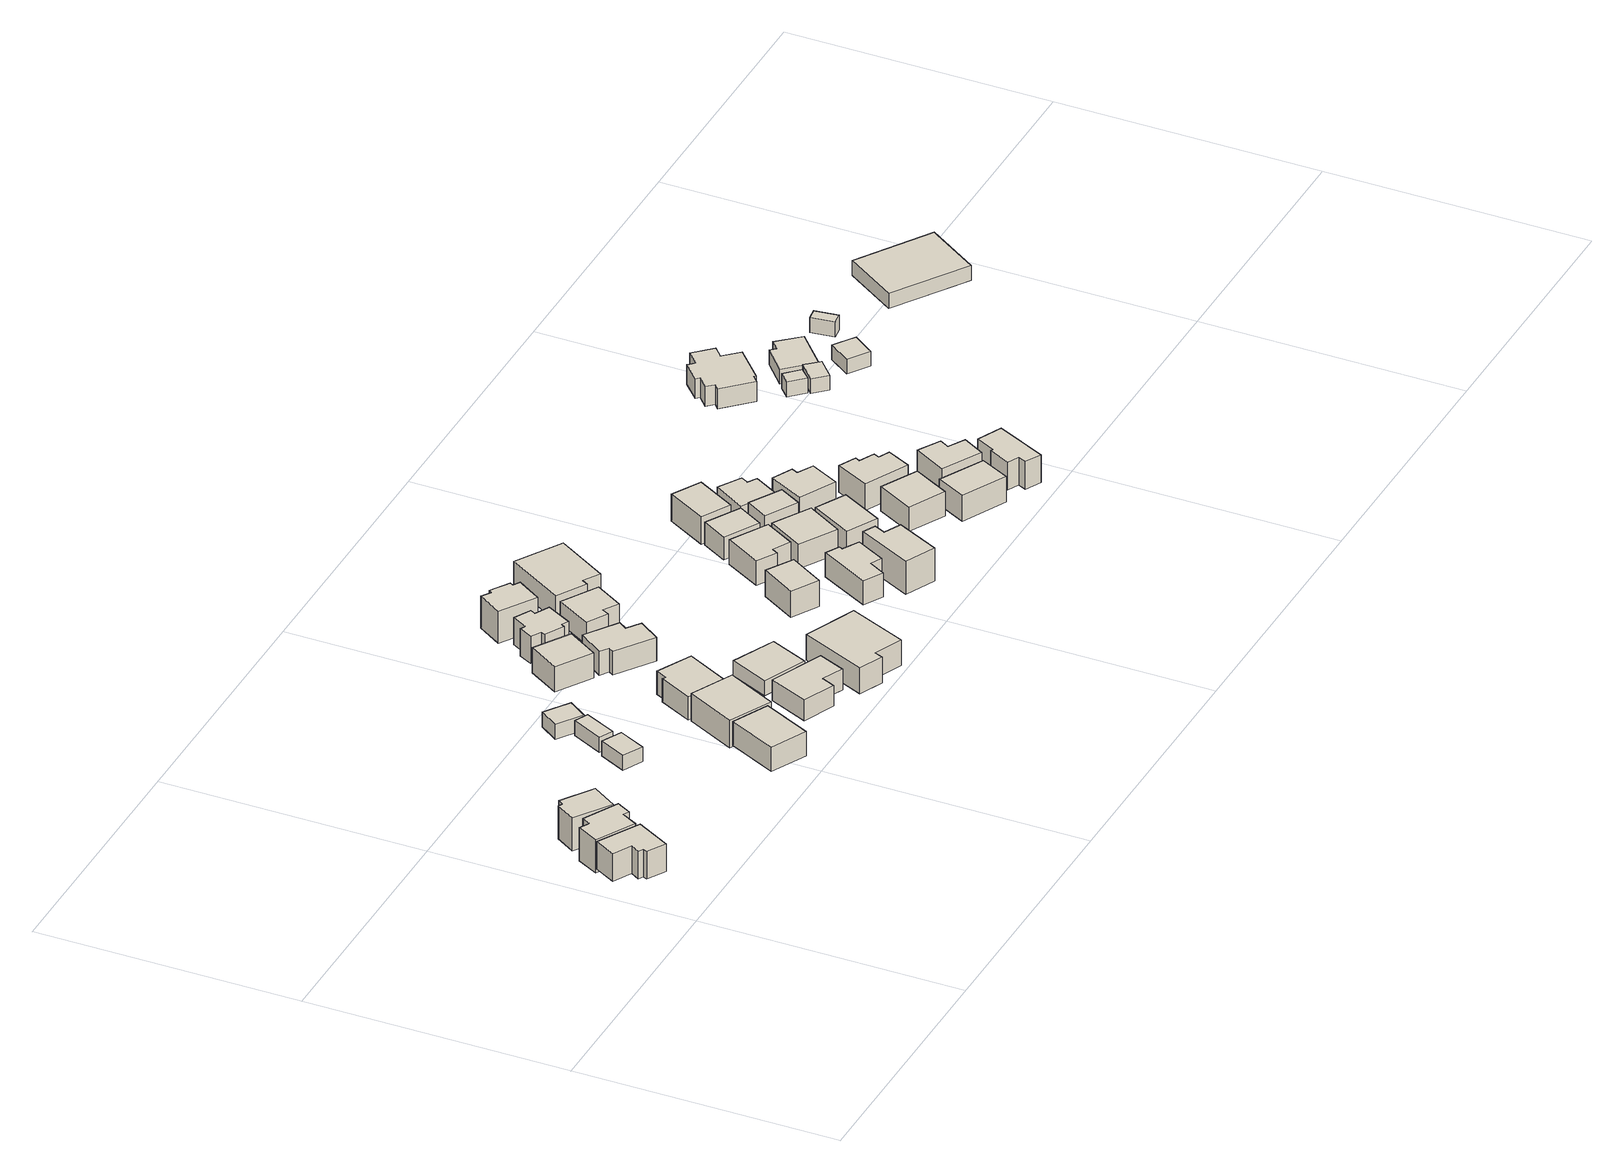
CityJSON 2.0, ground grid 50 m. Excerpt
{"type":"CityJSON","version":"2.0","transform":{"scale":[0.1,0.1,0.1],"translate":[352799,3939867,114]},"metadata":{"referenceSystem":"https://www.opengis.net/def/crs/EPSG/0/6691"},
"CityObjects":{
"building1":{"type":"Building","attributes":{"usage":"411","measuredHeight":6.9,"storeysAboveGround":2,"BuildingIDAttribute.prefecture":"14","BuildingIDAttribute.city":"14152","BuildingDetailAttribute.totalFloorArea":92.38,"BuildingDetailAttribute.buildingFootprintArea":46.19,"BuildingDetailAttribute.buildingStructureType":"601","BuildingDetailAttribute.buildingStructureOrgType":"1","BuildingDetailAttribute.orgUsage":"10","BuildingDetailAttribute.surveyYear":2015},"geometry":[{"type":"Solid","lod":"1","boundaries":[[[[0,1,2,3,4,5,6,7]],[[6,8,9,7]],[[5,10,8,6]],[[4,11,10,5]],[[3,12,11,4]],[[2,13,12,3]],[[1,14,13,2]],[[0,15,14,1]],[[7,9,15,0]],[[8,10,11,12,13,14,15,9]]]]}]},
"building2":{"type":"Building","attributes":{"usage":"411","measuredHeight":7.7,"storeysAboveGround":2,"BuildingIDAttribute.prefecture":"14","BuildingIDAttribute.city":"14152","BuildingDetailAttribute.totalFloorArea":91.86,"BuildingDetailAttribute.buildingFootprintArea":45.93,"BuildingDetailAttribute.buildingStructureType":"601","BuildingDetailAttribute.buildingStructureOrgType":"1","BuildingDetailAttribute.orgUsage":"10","BuildingDetailAttribute.surveyYear":2015,"BuildingRiverFloodingRiskAttribute.description":"6","BuildingRiverFloodingRiskAttribute.rankOrg":"1","BuildingRiverFloodingRiskAttribute.depth":0.186,"BuildingRiverFloodingRiskAttribute.adminType":"2","BuildingRiverFloodingRiskAttribute.scale":"1"},"geometry":[{"type":"Solid","lod":"1","boundaries":[[[[16,17,18,19,20,21,22,23]],[[22,24,25,23]],[[21,26,24,22]],[[20,27,26,21]],[[19,28,27,20]],[[18,29,28,19]],[[17,30,29,18]],[[16,31,30,17]],[[23,25,31,16]],[[24,26,27,28,29,30,31,25]]]]}]},
"building3":{"type":"Building","attributes":{"usage":"411","measuredHeight":7.7,"storeysAboveGround":2,"BuildingIDAttribute.prefecture":"14","BuildingIDAttribute.city":"14152","BuildingDetailAttribute.totalFloorArea":75.78,"BuildingDetailAttribute.buildingFootprintArea":37.89,"BuildingDetailAttribute.buildingStructureType":"601","BuildingDetailAttribute.buildingStructureOrgType":"1","BuildingDetailAttribute.orgUsage":"10","BuildingDetailAttribute.surveyYear":2015,"BuildingRiverFloodingRiskAttribute.description":"6","BuildingRiverFloodingRiskAttribute.rankOrg":"2","BuildingRiverFloodingRiskAttribute.depth":0.587,"BuildingRiverFloodingRiskAttribute.adminType":"2","BuildingRiverFloodingRiskAttribute.scale":"1"},"geometry":[{"type":"Solid","lod":"1","boundaries":[[[[32,33,34,35,36,37]],[[36,38,39,37]],[[35,40,38,36]],[[34,41,40,35]],[[33,42,41,34]],[[32,43,42,33]],[[37,39,43,32]],[[38,40,41,42,43,39]]]]}]},
"building4":{"type":"Building","attributes":{"usage":"441","storeysAboveGround":1,"BuildingIDAttribute.prefecture":"14","BuildingIDAttribute.city":"14152","BuildingDetailAttribute.totalFloorArea":23.84,"BuildingDetailAttribute.buildingFootprintArea":23.84,"BuildingDetailAttribute.buildingStructureType":"610","BuildingDetailAttribute.buildingStructureOrgType":"2","BuildingDetailAttribute.orgUsage":"160","BuildingDetailAttribute.surveyYear":2015,"BuildingRiverFloodingRiskAttribute.description":"6","BuildingRiverFloodingRiskAttribute.rankOrg":"2","BuildingRiverFloodingRiskAttribute.depth":1.47,"BuildingRiverFloodingRiskAttribute.adminType":"2","BuildingRiverFloodingRiskAttribute.scale":"1"},"geometry":[{"type":"Solid","lod":"1","boundaries":[[[[44,45,46,47]],[[46,48,49,47]],[[45,50,48,46]],[[44,51,50,45]],[[47,49,51,44]],[[48,50,51,49]]]]}]},
"building5":{"type":"Building","attributes":{"usage":"413","measuredHeight":6,"storeysAboveGround":2,"BuildingIDAttribute.prefecture":"14","BuildingIDAttribute.city":"14152","BuildingDetailAttribute.totalFloorArea":129.62,"BuildingDetailAttribute.buildingFootprintArea":64.81,"BuildingDetailAttribute.buildingStructureType":"601","BuildingDetailAttribute.buildingStructureOrgType":"1","BuildingDetailAttribute.orgUsage":"30","BuildingDetailAttribute.surveyYear":2015,"BuildingRiverFloodingRiskAttribute.description":"6","BuildingRiverFloodingRiskAttribute.rankOrg":"2","BuildingRiverFloodingRiskAttribute.depth":0.648,"BuildingRiverFloodingRiskAttribute.adminType":"2","BuildingRiverFloodingRiskAttribute.scale":"1"},"geometry":[{"type":"Solid","lod":"1","boundaries":[[[[52,53,54,55]],[[54,56,57,55]],[[53,58,56,54]],[[52,59,58,53]],[[55,57,59,52]],[[56,58,59,57]]]]}]},
"building6":{"type":"Building","attributes":{"BuildingIDAttribute.prefecture":"14","BuildingIDAttribute.city":"14152","BuildingDetailAttribute.surveyYear":2015,"BuildingRiverFloodingRiskAttribute.description":"6","BuildingRiverFloodingRiskAttribute.rankOrg":"2","BuildingRiverFloodingRiskAttribute.depth":1.47,"BuildingRiverFloodingRiskAttribute.adminType":"2","BuildingRiverFloodingRiskAttribute.scale":"1"},"geometry":[{"type":"Solid","lod":"1","boundaries":[[[[60,61,62,63]],[[62,64,65,63]],[[61,66,64,62]],[[60,67,66,61]],[[63,65,67,60]],[[64,66,67,65]]]]}]},
"building7":{"type":"Building","attributes":{"usage":"441","storeysAboveGround":1,"BuildingIDAttribute.prefecture":"14","BuildingIDAttribute.city":"14152","BuildingDetailAttribute.totalFloorArea":24.71,"BuildingDetailAttribute.buildingFootprintArea":24.71,"BuildingDetailAttribute.buildingStructureType":"610","BuildingDetailAttribute.buildingStructureOrgType":"2","BuildingDetailAttribute.orgUsage":"160","BuildingDetailAttribute.surveyYear":2015,"BuildingRiverFloodingRiskAttribute.description":"6","BuildingRiverFloodingRiskAttribute.rankOrg":"2","BuildingRiverFloodingRiskAttribute.depth":1.6,"BuildingRiverFloodingRiskAttribute.adminType":"2","BuildingRiverFloodingRiskAttribute.scale":"1"},"geometry":[{"type":"Solid","lod":"1","boundaries":[[[[68,69,70,71]],[[70,72,73,71]],[[69,74,72,70]],[[68,75,74,69]],[[71,73,75,68]],[[72,74,75,73]]]]}]},
"building8":{"type":"Building","attributes":{"usage":"411","measuredHeight":6.9,"storeysAboveGround":2,"BuildingIDAttribute.prefecture":"14","BuildingIDAttribute.city":"14152","BuildingDetailAttribute.totalFloorArea":158.6,"BuildingDetailAttribute.buildingFootprintArea":79.3,"BuildingDetailAttribute.buildingStructureType":"601","BuildingDetailAttribute.buildingStructureOrgType":"1","BuildingDetailAttribute.orgUsage":"10","BuildingDetailAttribute.surveyYear":2015,"BuildingRiverFloodingRiskAttribute.description":"6","BuildingRiverFloodingRiskAttribute.rankOrg":"1","BuildingRiverFloodingRiskAttribute.depth":0.208,"BuildingRiverFloodingRiskAttribute.adminType":"2","BuildingRiverFloodingRiskAttribute.scale":"1"},"geometry":[{"type":"Solid","lod":"1","boundaries":[[[[76,77,78,79]],[[78,80,81,79]],[[77,82,80,78]],[[76,83,82,77]],[[79,81,83,76]],[[80,82,83,81]]]]}]},
"building9":{"type":"Building","attributes":{"usage":"411","measuredHeight":5.6,"storeysAboveGround":2,"BuildingIDAttribute.prefecture":"14","BuildingIDAttribute.city":"14152","BuildingDetailAttribute.totalFloorArea":125.12,"BuildingDetailAttribute.buildingFootprintArea":62.56,"BuildingDetailAttribute.buildingStructureType":"601","BuildingDetailAttribute.buildingStructureOrgType":"1","BuildingDetailAttribute.orgUsage":"10","BuildingDetailAttribute.surveyYear":2015,"BuildingRiverFloodingRiskAttribute.description":"6","BuildingRiverFloodingRiskAttribute.rankOrg":"2","BuildingRiverFloodingRiskAttribute.depth":1.31,"BuildingRiverFloodingRiskAttribute.adminType":"2","BuildingRiverFloodingRiskAttribute.scale":"1"},"geometry":[{"type":"Solid","lod":"1","boundaries":[[[[84,85,86,87,88,89]],[[88,90,91,89]],[[87,92,90,88]],[[86,93,92,87]],[[85,94,93,86]],[[84,95,94,85]],[[89,91,95,84]],[[90,92,93,94,95,91]]]]}]},
"building10":{"type":"Building","attributes":{"usage":"411","measuredHeight":5,"storeysAboveGround":2,"BuildingIDAttribute.prefecture":"14","BuildingIDAttribute.city":"14152","BuildingDetailAttribute.totalFloorArea":132.55,"BuildingDetailAttribute.buildingFootprintArea":66.28,"BuildingDetailAttribute.buildingStructureType":"601","BuildingDetailAttribute.buildingStructureOrgType":"1","BuildingDetailAttribute.orgUsage":"10","BuildingDetailAttribute.surveyYear":2015,"BuildingRiverFloodingRiskAttribute.description":"6","BuildingRiverFloodingRiskAttribute.rankOrg":"2","BuildingRiverFloodingRiskAttribute.depth":1.04,"BuildingRiverFloodingRiskAttribute.adminType":"2","BuildingRiverFloodingRiskAttribute.scale":"1"},"geometry":[{"type":"Solid","lod":"1","boundaries":[[[[96,97,98,99,100,101]],[[100,102,103,101]],[[99,104,102,100]],[[98,105,104,99]],[[97,106,105,98]],[[96,107,106,97]],[[101,103,107,96]],[[102,104,105,106,107,103]]]]}]},
"building11":{"type":"Building","attributes":{"usage":"411","measuredHeight":5.8,"storeysAboveGround":2,"BuildingIDAttribute.prefecture":"14","BuildingIDAttribute.city":"14152","BuildingDetailAttribute.totalFloorArea":91.17,"BuildingDetailAttribute.buildingFootprintArea":45.59,"BuildingDetailAttribute.buildingStructureType":"601","BuildingDetailAttribute.buildingStructureOrgType":"1","BuildingDetailAttribute.orgUsage":"10","BuildingDetailAttribute.surveyYear":2015,"BuildingRiverFloodingRiskAttribute.description":"6","BuildingRiverFloodingRiskAttribute.rankOrg":"2","BuildingRiverFloodingRiskAttribute.depth":1.27,"BuildingRiverFloodingRiskAttribute.adminType":"2","BuildingRiverFloodingRiskAttribute.scale":"1"},"geometry":[{"type":"Solid","lod":"1","boundaries":[[[[108,109,110,111]],[[110,112,113,111]],[[109,114,112,110]],[[108,115,114,109]],[[111,113,115,108]],[[112,114,115,113]]]]}]},
"building12":{"type":"Building","attributes":{"usage":"411","storeysAboveGround":2,"BuildingIDAttribute.prefecture":"14","BuildingIDAttribute.city":"14152","BuildingDetailAttribute.totalFloorArea":121.81,"BuildingDetailAttribute.buildingFootprintArea":60.9,"BuildingDetailAttribute.buildingStructureType":"601","BuildingDetailAttribute.buildingStructureOrgType":"1","BuildingDetailAttribute.orgUsage":"10","BuildingDetailAttribute.surveyYear":2015,"BuildingRiverFloodingRiskAttribute.description":"6","BuildingRiverFloodingRiskAttribute.rankOrg":"2","BuildingRiverFloodingRiskAttribute.depth":1.29,"BuildingRiverFloodingRiskAttribute.adminType":"2","BuildingRiverFloodingRiskAttribute.scale":"1"},"geometry":[{"type":"Solid","lod":"1","boundaries":[[[[116,117,118,119]],[[118,120,121,119]],[[117,122,120,118]],[[116,123,122,117]],[[119,121,123,116]],[[120,122,123,121]]]]}]},
"building13":{"type":"Building","attributes":{"usage":"411","measuredHeight":6,"storeysAboveGround":2,"BuildingIDAttribute.prefecture":"14","BuildingIDAttribute.city":"14152","BuildingDetailAttribute.totalFloorArea":108.41,"BuildingDetailAttribute.buildingFootprintArea":54.21,"BuildingDetailAttribute.buildingStructureType":"601","BuildingDetailAttribute.buildingStructureOrgType":"1","BuildingDetailAttribute.orgUsage":"10","BuildingDetailAttribute.surveyYear":2015,"BuildingRiverFloodingRiskAttribute.description":"6","BuildingRiverFloodingRiskAttribute.rankOrg":"2","BuildingRiverFloodingRiskAttribute.depth":1.03,"BuildingRiverFloodingRiskAttribute.adminType":"2","BuildingRiverFloodingRiskAttribute.scale":"1"},"geometry":[{"type":"Solid","lod":"1","boundaries":[[[[124,125,126,127,128,129,130,131]],[[130,132,133,131]],[[129,134,132,130]],[[128,135,134,129]],[[127,136,135,128]],[[126,137,136,127]],[[125,138,137,126]],[[124,139,138,125]],[[131,133,139,124]],[[132,134,135,136,137,138,139,133]]]]}]},
"building14":{"type":"Building","attributes":{"usage":"411","measuredHeight":6.2,"storeysAboveGround":2,"BuildingIDAttribute.prefecture":"14","BuildingIDAttribute.city":"14152","BuildingDetailAttribute.totalFloorArea":78.68,"BuildingDetailAttribute.buildingFootprintArea":39.34,"BuildingDetailAttribute.buildingStructureType":"601","BuildingDetailAttribute.buildingStructureOrgType":"1","BuildingDetailAttribute.orgUsage":"10","BuildingDetailAttribute.surveyYear":2015,"BuildingRiverFloodingRiskAttribute.description":"6","BuildingRiverFloodingRiskAttribute.rankOrg":"2","BuildingRiverFloodingRiskAttribute.depth":1.07,"BuildingRiverFloodingRiskAttribute.adminType":"2","BuildingRiverFloodingRiskAttribute.scale":"1"},"geometry":[{"type":"Solid","lod":"1","boundaries":[[[[140,141,142,143,144,145,146,147,148,149,150,151]],[[150,152,153,151]],[[149,154,152,150]],[[148,155,154,149]],[[147,156,155,148]],[[146,157,156,147]],[[145,158,157,146]],[[144,159,158,145]],[[143,160,159,144]],[[142,161,160,143]],[[141,162,161,142]],[[140,163,162,141]],[[151,153,163,140]],[[152,154,155,156,157,158,159,160,161,162,163,153]]]]}]},
"building15":{"type":"Building","attributes":{"usage":"411","measuredHeight":6.4,"storeysAboveGround":2,"BuildingIDAttribute.prefecture":"14","BuildingIDAttribute.city":"14152","BuildingDetailAttribute.totalFloorArea":232.12,"BuildingDetailAttribute.buildingFootprintArea":116.06,"BuildingDetailAttribute.buildingStructureType":"601","BuildingDetailAttribute.buildingStructureOrgType":"1","BuildingDetailAttribute.orgUsage":"10","BuildingDetailAttribute.surveyYear":2015,"BuildingRiverFloodingRiskAttribute.description":"6","BuildingRiverFloodingRiskAttribute.rankOrg":"2","BuildingRiverFloodingRiskAttribute.depth":1.06,"BuildingRiverFloodingRiskAttribute.adminType":"2","BuildingRiverFloodingRiskAttribute.scale":"1"},"geometry":[{"type":"Solid","lod":"1","boundaries":[[[[164,165,166,167,168,169]],[[168,170,171,169]],[[167,172,170,168]],[[166,173,172,167]],[[165,174,173,166]],[[164,175,174,165]],[[169,171,175,164]],[[170,172,173,174,175,171]]]]}]},
"building16":{"type":"Building","attributes":{"usage":"411","measuredHeight":8.2,"storeysAboveGround":2,"BuildingIDAttribute.prefecture":"14","BuildingIDAttribute.city":"14152","BuildingDetailAttribute.totalFloorArea":76.37,"BuildingDetailAttribute.buildingFootprintArea":38.19,"BuildingDetailAttribute.buildingStructureType":"601","BuildingDetailAttribute.buildingStructureOrgType":"1","BuildingDetailAttribute.orgUsage":"10","BuildingDetailAttribute.surveyYear":2015,"BuildingRiverFloodingRiskAttribute.description":"6","BuildingRiverFloodingRiskAttribute.rankOrg":"2","BuildingRiverFloodingRiskAttribute.depth":1.25,"BuildingRiverFloodingRiskAttribute.adminType":"2","BuildingRiverFloodingRiskAttribute.scale":"1"},"geometry":[{"type":"Solid","lod":"1","boundaries":[[[[176,177,178,179,180,181,182,183]],[[182,184,185,183]],[[181,186,184,182]],[[180,187,186,181]],[[179,188,187,180]],[[178,189,188,179]],[[177,190,189,178]],[[176,191,190,177]],[[183,185,191,176]],[[184,186,187,188,189,190,191,185]]]]}]},
"building17":{"type":"Building","attributes":{"usage":"411","measuredHeight":5.6,"storeysAboveGround":2,"BuildingIDAttribute.prefecture":"14","BuildingIDAttribute.city":"14152","BuildingDetailAttribute.totalFloorArea":91.88,"BuildingDetailAttribute.buildingFootprintArea":45.94,"BuildingDetailAttribute.buildingStructureType":"601","BuildingDetailAttribute.buildingStructureOrgType":"1","BuildingDetailAttribute.orgUsage":"10","BuildingDetailAttribute.surveyYear":2015,"BuildingRiverFloodingRiskAttribute.description":"6","BuildingRiverFloodingRiskAttribute.rankOrg":"2","BuildingRiverFloodingRiskAttribute.depth":0.92,"BuildingRiverFloodingRiskAttribute.adminType":"2","BuildingRiverFloodingRiskAttribute.scale":"1"},"geometry":[{"type":"Solid","lod":"1","boundaries":[[[[192,193,194,195,196,197]],[[196,198,199,197]],[[195,200,198,196]],[[194,201,200,195]],[[193,202,201,194]],[[192,203,202,193]],[[197,199,203,192]],[[198,200,201,202,203,199]]]]}]},
"building18":{"type":"Building","attributes":{"usage":"412","measuredHeight":6,"storeysAboveGround":2,"BuildingIDAttribute.prefecture":"14","BuildingIDAttribute.city":"14152","BuildingDetailAttribute.totalFloorArea":204.54,"BuildingDetailAttribute.buildingFootprintArea":102.27,"BuildingDetailAttribute.buildingStructureType":"601","BuildingDetailAttribute.buildingStructureOrgType":"1","BuildingDetailAttribute.orgUsage":"20","BuildingDetailAttribute.surveyYear":2015,"BuildingRiverFloodingRiskAttribute.description":"6","BuildingRiverFloodingRiskAttribute.rankOrg":"2","BuildingRiverFloodingRiskAttribute.depth":1.19,"BuildingRiverFloodingRiskAttribute.adminType":"2","BuildingRiverFloodingRiskAttribute.scale":"1"},"geometry":[{"type":"Solid","lod":"1","boundaries":[[[[204,205,206,207,208,209]],[[208,210,211,209]],[[207,212,210,208]],[[206,213,212,207]],[[205,214,213,206]],[[204,215,214,205]],[[209,211,215,204]],[[210,212,213,214,215,211]]]]}]},
"building19":{"type":"Building","attributes":{"usage":"411","measuredHeight":6.4,"storeysAboveGround":2,"BuildingIDAttribute.prefecture":"14","BuildingIDAttribute.city":"14152","BuildingDetailAttribute.totalFloorArea":75.47,"BuildingDetailAttribute.buildingFootprintArea":37.73,"BuildingDetailAttribute.buildingStructureType":"601","BuildingDetailAttribute.buildingStructureOrgType":"1","BuildingDetailAttribute.orgUsage":"10","BuildingDetailAttribute.surveyYear":2015,"BuildingRiverFloodingRiskAttribute.description":"6","BuildingRiverFloodingRiskAttribute.rankOrg":"2","BuildingRiverFloodingRiskAttribute.depth":1.38,"BuildingRiverFloodingRiskAttribute.adminType":"2","BuildingRiverFloodingRiskAttribute.scale":"1"},"geometry":[{"type":"Solid","lod":"1","boundaries":[[[[216,217,218,219]],[[218,220,221,219]],[[217,222,220,218]],[[216,223,222,217]],[[219,221,223,216]],[[220,222,223,221]]]]}]},
"building20":{"type":"Building","attributes":{"usage":"411","measuredHeight":6.1,"storeysAboveGround":2,"BuildingIDAttribute.prefecture":"14","BuildingIDAttribute.city":"14152","BuildingDetailAttribute.totalFloorArea":98.37,"BuildingDetailAttribute.buildingFootprintArea":49.19,"BuildingDetailAttribute.buildingStructureType":"601","BuildingDetailAttribute.buildingStructureOrgType":"1","BuildingDetailAttribute.orgUsage":"10","BuildingDetailAttribute.surveyYear":2015,"BuildingRiverFloodingRiskAttribute.description":"6","BuildingRiverFloodingRiskAttribute.rankOrg":"2","BuildingRiverFloodingRiskAttribute.depth":1.3,"BuildingRiverFloodingRiskAttribute.adminType":"2","BuildingRiverFloodingRiskAttribute.scale":"1"},"geometry":[{"type":"Solid","lod":"1","boundaries":[[[[224,225,226,227,228,229,230,231]],[[230,232,233,231]],[[229,234,232,230]],[[228,235,234,229]],[[227,236,235,228]],[[226,237,236,227]],[[225,238,237,226]],[[224,239,238,225]],[[231,233,239,224]],[[232,234,235,236,237,238,239,233]]]]}]},
"building21":{"type":"Building","attributes":{"usage":"411","measuredHeight":5.9,"storeysAboveGround":2,"BuildingIDAttribute.prefecture":"14","BuildingIDAttribute.city":"14152","BuildingDetailAttribute.totalFloorArea":98.33,"BuildingDetailAttribute.buildingFootprintArea":49.17,"BuildingDetailAttribute.buildingStructureType":"601","BuildingDetailAttribute.buildingStructureOrgType":"1","BuildingDetailAttribute.orgUsage":"10","BuildingDetailAttribute.surveyYear":2015,"BuildingRiverFloodingRiskAttribute.description":"6","BuildingRiverFloodingRiskAttribute.rankOrg":"2","BuildingRiverFloodingRiskAttribute.depth":1.29,"BuildingRiverFloodingRiskAttribute.adminType":"2","BuildingRiverFloodingRiskAttribute.scale":"1"},"geometry":[{"type":"Solid","lod":"1","boundaries":[[[[240,241,242,243,244,245]],[[244,246,247,245]],[[243,248,246,244]],[[242,249,248,243]],[[241,250,249,242]],[[240,251,250,241]],[[245,247,251,240]],[[246,248,249,250,251,247]]]]}]},
"building22":{"type":"Building","attributes":{"usage":"411","measuredHeight":7.8,"storeysAboveGround":2,"BuildingIDAttribute.prefecture":"14","BuildingIDAttribute.city":"14152","BuildingDetailAttribute.totalFloorArea":108.91,"BuildingDetailAttribute.buildingFootprintArea":54.45,"BuildingDetailAttribute.buildingStructureType":"601","BuildingDetailAttribute.buildingStructureOrgType":"1","BuildingDetailAttribute.orgUsage":"10","BuildingDetailAttribute.surveyYear":2015,"BuildingRiverFloodingRiskAttribute.description":"6","BuildingRiverFloodingRiskAttribute.rankOrg":"2","BuildingRiverFloodingRiskAttribute.depth":1.45,"BuildingRiverFloodingRiskAttribute.adminType":"2","BuildingRiverFloodingRiskAttribute.scale":"1"},"geometry":[{"type":"Solid","lod":"1","boundaries":[[[[252,253,254,255,256,257]],[[256,258,259,257]],[[255,260,258,256]],[[254,261,260,255]],[[253,262,261,254]],[[252,263,262,253]],[[257,259,263,252]],[[258,260,261,262,263,259]]]]}]},
"building23":{"type":"Building","attributes":{"usage":"411","measuredHeight":5.2,"storeysAboveGround":2,"BuildingIDAttribute.prefecture":"14","BuildingIDAttribute.city":"14152","BuildingDetailAttribute.totalFloorArea":69.2,"BuildingDetailAttribute.buildingFootprintArea":34.6,"BuildingDetailAttribute.buildingStructureType":"601","BuildingDetailAttribute.buildingStructureOrgType":"1","BuildingDetailAttribute.orgUsage":"10","BuildingDetailAttribute.surveyYear":2015,"BuildingRiverFloodingRiskAttribute.description":"6","BuildingRiverFloodingRiskAttribute.rankOrg":"2","BuildingRiverFloodingRiskAttribute.depth":1.39,"BuildingRiverFloodingRiskAttribute.adminType":"2","BuildingRiverFloodingRiskAttribute.scale":"1"},"geometry":[{"type":"Solid","lod":"1","boundaries":[[[[264,265,266,267]],[[266,268,269,267]],[[265,270,268,266]],[[264,271,270,265]],[[267,269,271,264]],[[268,270,271,269]]]]}]},
"building24":{"type":"Building","attributes":{"usage":"411","measuredHeight":6.3,"storeysAboveGround":2,"BuildingIDAttribute.prefecture":"14","BuildingIDAttribute.city":"14152","BuildingDetailAttribute.totalFloorArea":107.1,"BuildingDetailAttribute.buildingFootprintArea":53.55,"BuildingDetailAttribute.buildingStructureType":"601","BuildingDetailAttribute.buildingStructureOrgType":"1","BuildingDetailAttribute.orgUsage":"10","BuildingDetailAttribute.surveyYear":2015,"BuildingRiverFloodingRiskAttribute.description":"6","BuildingRiverFloodingRiskAttribute.rankOrg":"2","BuildingRiverFloodingRiskAttribute.depth":1.27,"BuildingRiverFloodingRiskAttribute.adminType":"2","BuildingRiverFloodingRiskAttribute.scale":"1"},"geometry":[{"type":"Solid","lod":"1","boundaries":[[[[272,273,274,275]],[[274,276,277,275]],[[273,278,276,274]],[[272,279,278,273]],[[275,277,279,272]],[[276,278,279,277]]]]}]},
"building25":{"type":"Building","attributes":{"usage":"411","measuredHeight":7.1,"storeysAboveGround":2,"BuildingIDAttribute.prefecture":"14","BuildingIDAttribute.city":"14152","BuildingDetailAttribute.totalFloorArea":56.27,"BuildingDetailAttribute.buildingFootprintArea":28.14,"BuildingDetailAttribute.buildingStructureType":"601","BuildingDetailAttribute.buildingStructureOrgType":"1","BuildingDetailAttribute.orgUsage":"10","BuildingDetailAttribute.surveyYear":2015,"BuildingRiverFloodingRiskAttribute.description":"6","BuildingRiverFloodingRiskAttribute.rankOrg":"2","BuildingRiverFloodingRiskAttribute.depth":1.33,"BuildingRiverFloodingRiskAttribute.adminType":"2","BuildingRiverFloodingRiskAttribute.scale":"1"},"geometry":[{"type":"Solid","lod":"1","boundaries":[[[[280,281,282,283]],[[282,284,285,283]],[[281,286,284,282]],[[280,287,286,281]],[[283,285,287,280]],[[284,286,287,285]]]]}]},
"building26":{"type":"Building","attributes":{"usage":"411","measuredHeight":5.8,"storeysAboveGround":2,"BuildingIDAttribute.prefecture":"14","BuildingIDAttribute.city":"14152","BuildingDetailAttribute.totalFloorArea":97.02,"BuildingDetailAttribute.buildingFootprintArea":48.51,"BuildingDetailAttribute.buildingStructureType":"601","BuildingDetailAttribute.buildingStructureOrgType":"1","BuildingDetailAttribute.orgUsage":"10","BuildingDetailAttribute.surveyYear":2015,"BuildingRiverFloodingRiskAttribute.description":"6","BuildingRiverFloodingRiskAttribute.rankOrg":"2","BuildingRiverFloodingRiskAttribute.depth":1.3,"BuildingRiverFloodingRiskAttribute.adminType":"2","BuildingRiverFloodingRiskAttribute.scale":"1"},"geometry":[{"type":"Solid","lod":"1","boundaries":[[[[288,289,290,291]],[[290,292,293,291]],[[289,294,292,290]],[[288,295,294,289]],[[291,293,295,288]],[[292,294,295,293]]]]}]},
"building27":{"type":"Building","attributes":{"usage":"411","measuredHeight":6.1,"storeysAboveGround":2,"BuildingIDAttribute.prefecture":"14","BuildingIDAttribute.city":"14152","BuildingDetailAttribute.totalFloorArea":88.37,"BuildingDetailAttribute.buildingFootprintArea":44.19,"BuildingDetailAttribute.buildingStructureType":"601","BuildingDetailAttribute.buildingStructureOrgType":"1","BuildingDetailAttribute.orgUsage":"10","BuildingDetailAttribute.surveyYear":2015,"BuildingRiverFloodingRiskAttribute.description":"6","BuildingRiverFloodingRiskAttribute.rankOrg":"2","BuildingRiverFloodingRiskAttribute.depth":1.44,"BuildingRiverFloodingRiskAttribute.adminType":"2","BuildingRiverFloodingRiskAttribute.scale":"1"},"geometry":[{"type":"Solid","lod":"1","boundaries":[[[[296,297,298,299]],[[298,300,301,299]],[[297,302,300,298]],[[296,303,302,297]],[[299,301,303,296]],[[300,302,303,301]]]]}]},
"building28":{"type":"Building","attributes":{"usage":"411","measuredHeight":5.8,"storeysAboveGround":2,"BuildingIDAttribute.prefecture":"14","BuildingIDAttribute.city":"14152","BuildingDetailAttribute.totalFloorArea":77.86,"BuildingDetailAttribute.buildingFootprintArea":38.93,"BuildingDetailAttribute.buildingStructureType":"601","BuildingDetailAttribute.buildingStructureOrgType":"1","BuildingDetailAttribute.orgUsage":"10","BuildingDetailAttribute.surveyYear":2015,"BuildingRiverFloodingRiskAttribute.description":"6","BuildingRiverFloodingRiskAttribute.rankOrg":"2","BuildingRiverFloodingRiskAttribute.depth":1.46,"BuildingRiverFloodingRiskAttribute.adminType":"2","BuildingRiverFloodingRiskAttribute.scale":"1"},"geometry":[{"type":"Solid","lod":"1","boundaries":[[[[304,305,306,307,308,309]],[[308,310,311,309]],[[307,312,310,308]],[[306,313,312,307]],[[305,314,313,306]],[[304,315,314,305]],[[309,311,315,304]],[[310,312,313,314,315,311]]]]}]},
"building29":{"type":"Building","attributes":{"usage":"411","measuredHeight":6.3,"storeysAboveGround":2,"BuildingIDAttribute.prefecture":"14","BuildingIDAttribute.city":"14152","BuildingDetailAttribute.totalFloorArea":89.55,"BuildingDetailAttribute.buildingFootprintArea":44.77,"BuildingDetailAttribute.buildingStructureType":"601","BuildingDetailAttribute.buildingStructureOrgType":"1","BuildingDetailAttribute.orgUsage":"10","BuildingDetailAttribute.surveyYear":2015,"BuildingRiverFloodingRiskAttribute.description":"6","BuildingRiverFloodingRiskAttribute.rankOrg":"2","BuildingRiverFloodingRiskAttribute.depth":1.45,"BuildingRiverFloodingRiskAttribute.adminType":"2","BuildingRiverFloodingRiskAttribute.scale":"1"},"geometry":[{"type":"Solid","lod":"1","boundaries":[[[[316,317,318,319,320,321]],[[320,322,323,321]],[[319,324,322,320]],[[318,325,324,319]],[[317,326,325,318]],[[316,327,326,317]],[[321,323,327,316]],[[322,324,325,326,327,323]]]]}]},
"building30":{"type":"Building","attributes":{"usage":"411","measuredHeight":6,"storeysAboveGround":2,"BuildingIDAttribute.prefecture":"14","BuildingIDAttribute.city":"14152","BuildingDetailAttribute.totalFloorArea":102.88,"BuildingDetailAttribute.buildingFootprintArea":51.44,"BuildingDetailAttribute.buildingStructureType":"601","BuildingDetailAttribute.buildingStructureOrgType":"1","BuildingDetailAttribute.orgUsage":"10","BuildingDetailAttribute.surveyYear":2015,"BuildingRiverFloodingRiskAttribute.description":"6","BuildingRiverFloodingRiskAttribute.rankOrg":"2","BuildingRiverFloodingRiskAttribute.depth":1.46,"BuildingRiverFloodingRiskAttribute.adminType":"2","BuildingRiverFloodingRiskAttribute.scale":"1"},"geometry":[{"type":"Solid","lod":"1","boundaries":[[[[328,329,330,331]],[[330,332,333,331]],[[329,334,332,330]],[[328,335,334,329]],[[331,333,335,328]],[[332,334,335,333]]]]}]},
"building31":{"type":"Building","attributes":{"usage":"411","measuredHeight":5.8,"storeysAboveGround":2,"BuildingIDAttribute.prefecture":"14","BuildingIDAttribute.city":"14152","BuildingDetailAttribute.totalFloorArea":99.2,"BuildingDetailAttribute.buildingFootprintArea":49.6,"BuildingDetailAttribute.buildingStructureType":"601","BuildingDetailAttribute.buildingStructureOrgType":"1","BuildingDetailAttribute.orgUsage":"10","BuildingDetailAttribute.surveyYear":2015,"BuildingRiverFloodingRiskAttribute.description":"6","BuildingRiverFloodingRiskAttribute.rankOrg":"2","BuildingRiverFloodingRiskAttribute.depth":1.39,"BuildingRiverFloodingRiskAttribute.adminType":"2","BuildingRiverFloodingRiskAttribute.scale":"1"},"geometry":[{"type":"Solid","lod":"1","boundaries":[[[[336,337,338,339]],[[338,340,341,339]],[[337,342,340,338]],[[336,343,342,337]],[[339,341,343,336]],[[340,342,343,341]]]]}]},
"building32":{"type":"Building","attributes":{"usage":"411","measuredHeight":6.3,"storeysAboveGround":2,"BuildingIDAttribute.prefecture":"14","BuildingIDAttribute.city":"14152","BuildingDetailAttribute.totalFloorArea":98.19,"BuildingDetailAttribute.buildingFootprintArea":49.1,"BuildingDetailAttribute.buildingStructureType":"601","BuildingDetailAttribute.buildingStructureOrgType":"1","BuildingDetailAttribute.orgUsage":"10","BuildingDetailAttribute.surveyYear":2015,"BuildingRiverFloodingRiskAttribute.description":"6","BuildingRiverFloodingRiskAttribute.rankOrg":"2","BuildingRiverFloodingRiskAttribute.depth":1.34,"BuildingRiverFloodingRiskAttribute.adminType":"2","BuildingRiverFloodingRiskAttribute.scale":"1"},"geometry":[{"type":"Solid","lod":"1","boundaries":[[[[344,345,346,347,348,349,350,351]],[[350,352,353,351]],[[349,354,352,350]],[[348,355,354,349]],[[347,356,355,348]],[[346,357,356,347]],[[345,358,357,346]],[[344,359,358,345]],[[351,353,359,344]],[[352,354,355,356,357,358,359,353]]]]}]},
"building33":{"type":"Building","attributes":{"usage":"411","measuredHeight":6.3,"storeysAboveGround":2,"BuildingIDAttribute.prefecture":"14","BuildingIDAttribute.city":"14152","BuildingDetailAttribute.totalFloorArea":85.92,"BuildingDetailAttribute.buildingFootprintArea":42.96,"BuildingDetailAttribute.buildingStructureType":"601","BuildingDetailAttribute.buildingStructureOrgType":"1","BuildingDetailAttribute.orgUsage":"10","BuildingDetailAttribute.surveyYear":2015,"BuildingRiverFloodingRiskAttribute.description":"6","BuildingRiverFloodingRiskAttribute.rankOrg":"2","BuildingRiverFloodingRiskAttribute.depth":1.4,"BuildingRiverFloodingRiskAttribute.adminType":"2","BuildingRiverFloodingRiskAttribute.scale":"1"},"geometry":[{"type":"Solid","lod":"1","boundaries":[[[[360,361,362,363,364,365]],[[364,366,367,365]],[[363,368,366,364]],[[362,369,368,363]],[[361,370,369,362]],[[360,371,370,361]],[[365,367,371,360]],[[366,368,369,370,371,367]]]]}]},
"building34":{"type":"Building","attributes":{"usage":"411","measuredHeight":6.5,"storeysAboveGround":2,"BuildingIDAttribute.prefecture":"14","BuildingIDAttribute.city":"14152","BuildingDetailAttribute.totalFloorArea":98.27,"BuildingDetailAttribute.buildingFootprintArea":49.13,"BuildingDetailAttribute.buildingStructureType":"601","BuildingDetailAttribute.buildingStructureOrgType":"1","BuildingDetailAttribute.orgUsage":"10","BuildingDetailAttribute.surveyYear":2015,"BuildingRiverFloodingRiskAttribute.description":"6","BuildingRiverFloodingRiskAttribute.rankOrg":"2","BuildingRiverFloodingRiskAttribute.depth":1.3,"BuildingRiverFloodingRiskAttribute.adminType":"2","BuildingRiverFloodingRiskAttribute.scale":"1"},"geometry":[{"type":"Solid","lod":"1","boundaries":[[[[372,373,374,375,376,377,378,379]],[[378,380,381,379]],[[377,382,380,378]],[[376,383,382,377]],[[375,384,383,376]],[[374,385,384,375]],[[373,386,385,374]],[[372,387,386,373]],[[379,381,387,372]],[[380,382,383,384,385,386,387,381]]]]}]},
"building35":{"type":"Building","attributes":{"measuredHeight":5.6,"BuildingIDAttribute.prefecture":"14","BuildingIDAttribute.city":"14152","BuildingDetailAttribute.surveyYear":2015,"BuildingRiverFloodingRiskAttribute.description":"6","BuildingRiverFloodingRiskAttribute.rankOrg":"2","BuildingRiverFloodingRiskAttribute.depth":0.657,"BuildingRiverFloodingRiskAttribute.adminType":"2","BuildingRiverFloodingRiskAttribute.scale":"1","BuildingRiverFloodingRiskAttribute.duration":0.117},"geometry":[{"type":"Solid","lod":"1","boundaries":[[[[388,389,390,391,392,393,394,395,396,397,398,399,400,401]],[[400,402,403,401]],[[399,404,402,400]],[[398,405,404,399]],[[397,406,405,398]],[[396,407,406,397]],[[395,408,407,396]],[[394,409,408,395]],[[393,410,409,394]],[[392,411,410,393]],[[391,412,411,392]],[[390,413,412,391]],[[389,414,413,390]],[[388,415,414,389]],[[401,403,415,388]],[[402,404,405,406,407,408,409,410,411,412,413,414,415,403]]]]}]},
"building36":{"type":"Building","attributes":{"BuildingIDAttribute.prefecture":"14","BuildingIDAttribute.city":"14152","BuildingDetailAttribute.surveyYear":2015,"BuildingRiverFloodingRiskAttribute.description":"6","BuildingRiverFloodingRiskAttribute.rankOrg":"1","BuildingRiverFloodingRiskAttribute.depth":0.497,"BuildingRiverFloodingRiskAttribute.adminType":"2","BuildingRiverFloodingRiskAttribute.scale":"1","BuildingRiverFloodingRiskAttribute.duration":0.117},"geometry":[{"type":"Solid","lod":"1","boundaries":[[[[416,417,418,419]],[[418,420,421,419]],[[417,422,420,418]],[[416,423,422,417]],[[419,421,423,416]],[[420,422,423,421]]]]}]},
"building37":{"type":"Building","attributes":{"BuildingIDAttribute.prefecture":"14","BuildingIDAttribute.city":"14152","BuildingDetailAttribute.surveyYear":2015,"BuildingRiverFloodingRiskAttribute.description":"6","BuildingRiverFloodingRiskAttribute.rankOrg":"1","BuildingRiverFloodingRiskAttribute.depth":0.479,"BuildingRiverFloodingRiskAttribute.adminType":"2","BuildingRiverFloodingRiskAttribute.scale":"1","BuildingRiverFloodingRiskAttribute.duration":0.05},"geometry":[{"type":"Solid","lod":"1","boundaries":[[[[424,425,426,427]],[[426,428,429,427]],[[425,430,428,426]],[[424,431,430,425]],[[427,429,431,424]],[[428,430,431,429]]]]}]},
"building38":{"type":"Building","attributes":{"BuildingIDAttribute.prefecture":"14","BuildingIDAttribute.city":"14152","BuildingDetailAttribute.surveyYear":2015,"BuildingRiverFloodingRiskAttribute.description":"6","BuildingRiverFloodingRiskAttribute.rankOrg":"2","BuildingRiverFloodingRiskAttribute.depth":0.611,"BuildingRiverFloodingRiskAttribute.adminType":"2","BuildingRiverFloodingRiskAttribute.scale":"1","BuildingRiverFloodingRiskAttribute.duration":0.133},"geometry":[{"type":"Solid","lod":"1","boundaries":[[[[432,433,434,435,436,437]],[[436,438,439,437]],[[435,440,438,436]],[[434,441,440,435]],[[433,442,441,434]],[[432,443,442,433]],[[437,439,443,432]],[[438,440,441,442,443,439]]]]}]},
"building39":{"type":"Building","attributes":{"BuildingIDAttribute.prefecture":"14","BuildingIDAttribute.city":"14152","BuildingDetailAttribute.surveyYear":2015,"BuildingRiverFloodingRiskAttribute.description":"6","BuildingRiverFloodingRiskAttribute.rankOrg":"2","BuildingRiverFloodingRiskAttribute.depth":0.62,"BuildingRiverFloodingRiskAttribute.adminType":"2","BuildingRiverFloodingRiskAttribute.scale":"1","BuildingRiverFloodingRiskAttribute.duration":0.05},"geometry":[{"type":"Solid","lod":"1","boundaries":[[[[444,445,446,447]],[[446,448,449,447]],[[445,450,448,446]],[[444,451,450,445]],[[447,449,451,444]],[[448,450,451,449]]]]}]},
"building40":{"type":"Building","attributes":{"BuildingIDAttribute.prefecture":"14","BuildingIDAttribute.city":"14152","BuildingDetailAttribute.surveyYear":2015,"BuildingRiverFloodingRiskAttribute.description":"6","BuildingRiverFloodingRiskAttribute.rankOrg":"2","BuildingRiverFloodingRiskAttribute.depth":0.621,"BuildingRiverFloodingRiskAttribute.adminType":"2","BuildingRiverFloodingRiskAttribute.scale":"1","BuildingRiverFloodingRiskAttribute.duration":0.133},"geometry":[{"type":"Solid","lod":"1","boundaries":[[[[452,453,454,455]],[[454,456,457,455]],[[453,458,456,454]],[[452,459,458,453]],[[455,457,459,452]],[[456,458,459,457]]]]}]},
"building41":{"type":"Building","attributes":{"BuildingIDAttribute.prefecture":"14","BuildingIDAttribute.city":"14152","BuildingDetailAttribute.surveyYear":2015,"BuildingRiverFloodingRiskAttribute.description":"6","BuildingRiverFloodingRiskAttribute.rankOrg":"2","BuildingRiverFloodingRiskAttribute.depth":0.509,"BuildingRiverFloodingRiskAttribute.adminType":"2","BuildingRiverFloodingRiskAttribute.scale":"1","BuildingRiverFloodingRiskAttribute.duration":0.0333},"geometry":[{"type":"Solid","lod":"1","boundaries":[[[[460,461,462,463]],[[462,464,465,463]],[[461,466,464,462]],[[460,467,466,461]],[[463,465,467,460]],[[464,466,467,465]]]]}]}
},
"vertices":[
[103,152,42],[67,87,42],[32,107,42],[36,115,42],[27,120,42],[37,137,42],[2,156,42],[24,196,42],[2,156,98],[24,196,98],[37,137,98],[27,120,98],[36,115,98],[32,107,98],[67,87,98],[103,152,98],
[29,200,30],[51,241,30],[70,231,30],[79,247,30],[145,212,30],[130,185,30],[119,191,30],[102,160,30],[119,191,97],[102,160,97],[130,185,97],[145,212,97],[79,247,97],[70,231,97],[51,241,97],[29,200,97],
[82,268,23],[106,305,23],[113,301,23],[120,311,23],[180,271,23],[149,223,23],[180,271,90],[149,223,90],[120,311,90],[113,301,90],[106,305,90],[82,268,90],
[371,348,18],[409,329,18],[384,278,18],[346,297,18],[384,278,48],[346,297,48],[409,329,48],[371,348,48],
[480,155,27],[548,122,27],[504,30,27],[436,63,27],[504,30,76],[436,63,76],[548,122,76],[480,155,76],
[409,416,17],[435,404,17],[407,344,17],[380,357,17],[407,344,47],[380,357,47],[435,404,47],[409,416,47],
[457,445,16],[432,409,16],[386,441,16],[411,477,16],[386,441,46],[411,477,46],[432,409,46],[457,445,46],
[530,256,18],[610,217,18],[563,122,18],[483,162,18],[563,122,74],[483,162,74],[610,217,74],[530,256,74],
[606,227,15],[534,263,15],[566,326,15],[572,323,15],[583,344,15],[649,311,15],[583,344,62],[649,311,62],[572,323,62],[566,326,62],[534,263,62],[606,227,62],
[742,114,20],[720,63,20],[680,81,20],[669,56,20],[608,82,20],[641,157,20],[608,82,62],[641,157,62],[669,56,62],[680,81,62],[720,63,62],[742,114,62],
[515,502,16],[552,561,16],[618,519,16],[581,460,16],[618,519,67],[581,460,67],[552,561,67],[515,502,67],
[769,214,16],[737,141,16],[654,177,16],[687,251,16],[654,177,46],[687,251,46],[737,141,46],[769,214,46],
[604,436,15],[610,445,15],[594,456,15],[628,504,15],[688,462,15],[677,446,15],[702,428,15],[674,387,15],[702,428,63],[674,387,63],[677,446,63],[688,462,63],[628,504,63],[594,456,63],[610,445,63],[604,436,63],
[640,597,18],[667,583,18],[641,535,18],[628,542,18],[624,535,18],[588,555,18],[592,563,18],[573,574,18],[587,600,18],[597,595,18],[613,624,18],[645,607,18],[613,624,73],[645,607,73],[597,595,73],[587,600,73],[573,574,73],[592,563,73],[588,555,73],[624,535,73],[628,542,73],[641,535,73],[667,583,73],[640,597,73],
[781,159,16],[881,117,16],[834,7,16],[780,30,16],[773,14,16],[727,34,16],[773,14,68],[727,34,68],[780,30,68],[834,7,68],[881,117,68],[781,159,68],
[635,695,18],[652,684,18],[657,690,18],[692,667,18],[688,661,18],[701,653,18],[672,607,18],[606,649,18],[672,607,83],[606,649,83],[701,653,83],[688,661,83],[692,667,83],[657,690,83],[652,684,83],[635,695,83],
[767,538,21],[735,485,21],[707,502,21],[700,489,21],[661,512,21],[700,578,21],[661,512,66],[700,578,66],[700,489,66],[707,502,66],[735,485,66],[767,538,66],
[770,697,20],[856,645,20],[797,548,20],[766,567,20],[760,556,20],[705,589,20],[760,556,71],[705,589,71],[766,567,71],[797,548,71],[856,645,71],[770,697,71],
[937,207,16],[887,237,16],[927,303,16],[977,273,16],[927,303,69],[977,273,69],[887,237,69],[937,207,69],
[1023,236,16],[1049,222,16],[1046,215,16],[1077,198,16],[1047,142,16],[1026,153,16],[1009,122,16],[973,142,16],[1009,122,65],[973,142,65],[1026,153,65],[1047,142,65],[1077,198,65],[1046,215,65],[1049,222,65],[1023,236,65],
[1055,357,19],[1022,300,19],[989,318,19],[983,307,19],[946,328,19],[985,397,19],[946,328,69],[985,397,69],[983,307,69],[989,318,69],[1022,300,69],[1055,357,69],
[1111,184,13],[1101,163,13],[1133,147,13],[1093,65,13],[1036,93,13],[1087,196,13],[1036,93,80],[1087,196,80],[1093,65,80],[1133,147,80],[1101,163,80],[1111,184,80],
[1086,422,19],[1058,374,19],[993,411,19],[1021,459,19],[993,411,65],[1021,459,65],[1058,374,65],[1086,422,65],
[1022,286,18],[1062,354,18],[1132,313,18],[1092,245,18],[1132,313,68],[1092,245,68],[1062,354,68],[1022,286,68],
[1069,370,18],[1093,412,18],[1153,377,18],[1129,335,18],[1153,377,74],[1129,335,74],[1093,412,74],[1069,370,74],
[1155,200,16],[1098,231,16],[1141,310,16],[1198,279,16],[1141,310,64],[1198,279,64],[1098,231,64],[1155,200,64],
[1085,440,11],[1031,470,11],[1073,545,11],[1127,515,11],[1073,545,66],[1127,515,66],[1031,470,66],[1085,440,66],
[1133,488,11],[1176,462,11],[1168,448,11],[1185,438,11],[1158,391,11],[1097,427,11],[1158,391,60],[1097,427,60],[1185,438,60],[1168,448,60],[1176,462,60],[1133,488,60],
[1154,344,13],[1188,411,13],[1226,392,13],[1220,380,13],[1250,364,13],[1222,309,13],[1250,364,67],[1222,309,67],[1220,380,67],[1226,392,67],[1188,411,67],[1154,344,67],
[1311,199,17],[1274,130,17],[1205,166,17],[1242,235,17],[1205,166,66],[1242,235,66],[1274,130,66],[1311,199,66],
[1383,110,17],[1355,54,17],[1271,97,17],[1300,153,17],[1271,97,69],[1300,153,69],[1355,54,69],[1383,110,69],
[1234,260,15],[1266,324,15],[1299,308,15],[1294,299,15],[1323,285,15],[1318,274,15],[1339,264,15],[1317,219,15],[1339,264,69],[1317,219,69],[1318,274,69],[1323,285,69],[1294,299,69],[1299,308,69],[1266,324,69],[1234,260,69],
[1402,198,14],[1392,180,14],[1423,162,14],[1399,120,14],[1326,161,14],[1360,222,14],[1326,161,72],[1360,222,72],[1399,120,72],[1423,162,72],[1392,180,72],[1402,198,72],
[1405,42,16],[1412,58,16],[1391,68,16],[1411,109,16],[1415,107,16],[1433,144,16],[1480,122,16],[1435,27,16],[1480,122,72],[1435,27,72],[1433,144,72],[1415,107,72],[1411,109,72],[1391,68,72],[1412,58,72],[1405,42,72],
[1484,579,6],[1481,582,6],[1469,571,6],[1421,621,6],[1431,630,6],[1419,643,6],[1439,662,6],[1433,668,6],[1466,699,6],[1477,688,6],[1500,710,6],[1532,676,6],[1514,659,6],[1540,631,6],[1514,659,46],[1540,631,46],[1532,676,46],[1500,710,46],[1477,688,46],[1466,699,46],[1433,668,46],[1439,662,46],[1419,643,46],[1431,630,46],[1421,621,46],[1469,571,46],[1481,582,46],[1484,579,46],
[1493,526,13],[1513,545,13],[1539,519,13],[1519,499,13],[1539,519,43],[1519,499,43],[1513,545,43],[1493,526,43],
[1553,524,13],[1575,499,13],[1542,469,13],[1519,494,13],[1542,469,43],[1519,494,43],[1575,499,43],[1553,524,43],
[1577,506,7],[1531,557,7],[1577,598,7],[1586,588,7],[1602,603,7],[1639,562,7],[1602,603,37],[1639,562,37],[1586,588,37],[1577,598,37],[1531,557,37],[1577,506,37],
[1637,437,13],[1598,464,13],[1627,505,13],[1666,478,13],[1627,505,43],[1666,478,43],[1598,464,43],[1637,437,43],
[1722,535,7],[1700,532,7],[1694,577,7],[1716,580,7],[1694,577,37],[1716,580,37],[1700,532,37],[1722,535,37],
[2010,493,12],[1945,394,12],[1809,484,12],[1874,582,12],[1809,484,42],[1874,582,42],[1945,394,42],[2010,493,42]
]}
